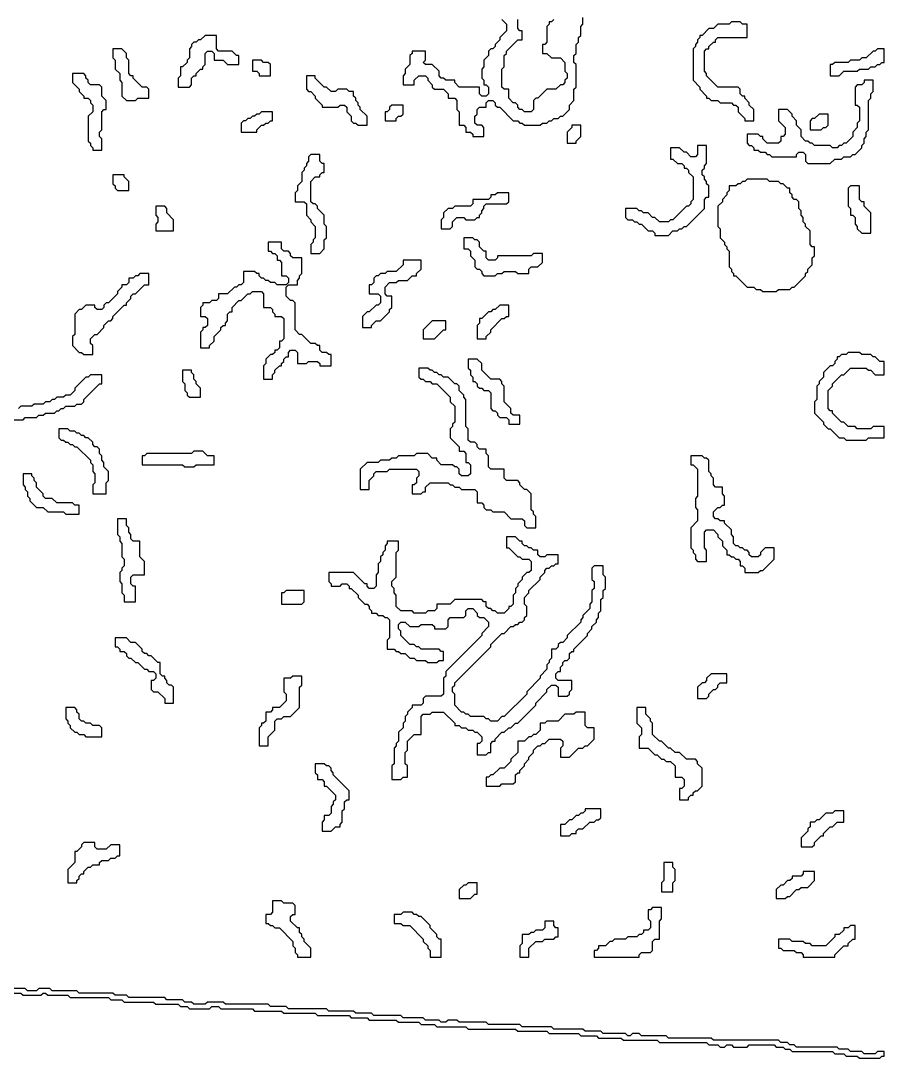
# Model space of a CAD drawing. Header units: metres. Extents: x 0 to 100, y 0 to 141.
# Drawn here: x 90.38 to 99.98, y 52.4 to 63.94 of the extents above; entities that cross this region are included whole.
import ezdxf

# ---------------------------------------------------------------- set-up
doc = ezdxf.new("R2010")
doc.units = ezdxf.units.M

msp = doc.modelspace()

# ---------------------------------------------------------------- linework, layer by layer
for points in [[(95.725, 63.95), (95.775, 63.9), (95.775, 63.825), (95.7, 63.75), (95.7, 63.725), (95.65, 63.675), (95.65, 63.65), (95.625, 63.625), (95.6, 63.625), (95.575, 63.6), (95.575, 63.55), (95.525, 63.5), (95.525, 63.425), (95.5, 63.4), (95.5, 63.3), (95.525, 63.275), (95.525, 63.225), (95.55, 63.225), (95.575, 63.2), (95.575, 63.125), (95.55, 63.1), (95.5, 63.1), (95.475, 63.125), (95.475, 63.2), (95.25, 63.2), (95.2, 63.25), (95.2, 63.275), (95.1, 63.275), (95.075, 63.3), (95.05, 63.3), (95.025, 63.325), (95.025, 63.375), (94.95, 63.45), (94.875, 63.45), (94.85, 63.475), (94.875, 63.5), (94.875, 63.6), (94.725, 63.6), (94.725, 63.575), (94.7, 63.55), (94.7, 63.45), (94.65, 63.4), (94.65, 63.35), (94.625, 63.325), (94.625, 63.225), (94.75, 63.225), (94.75, 63.275), (94.8, 63.325), (94.875, 63.325), (94.9, 63.3), (94.9, 63.275), (94.95, 63.225), (94.95, 63.2), (94.975, 63.175), (95.075, 63.175), (95.125, 63.125), (95.125, 63.075), (95.2, 63.075), (95.225, 63.05), (95.225, 62.95), (95.25, 62.925), (95.25, 62.775), (95.3, 62.775), (95.325, 62.75), (95.325, 62.7), (95.375, 62.7), (95.4, 62.675), (95.4, 62.65), (95.525, 62.65), (95.525, 62.75), (95.5, 62.775), (95.45, 62.775), (95.425, 62.8), (95.425, 62.875), (95.45, 62.9), (95.45, 62.95), (95.475, 62.975), (95.55, 62.975), (95.55, 63.025), (95.575, 63.05), (95.625, 63.05), (95.65, 63.025), (95.65, 63), (95.675, 62.975), (95.7, 62.975), (95.85, 62.825), (95.9, 62.825), (95.925, 62.8), (95.95, 62.8), (95.975, 62.775), (96.15, 62.775), (96.175, 62.8), (96.225, 62.8), (96.25, 62.825), (96.275, 62.825), (96.3, 62.85), (96.35, 62.85), (96.375, 62.875), (96.4, 62.875), (96.475, 62.95), (96.475, 63), (96.525, 63.05), (96.525, 63.175), (96.55, 63.2), (96.55, 63.45), (96.525, 63.475), (96.525, 63.55), (96.55, 63.575), (96.55, 63.675), (96.575, 63.7), (96.575, 63.75), (96.6, 63.775), (96.6, 63.875), (96.625, 63.9), (96.625, 63.975)], [(96.3, 63.95), (96.275, 63.925), (96.25, 63.925), (96.25, 63.9), (96.225, 63.875), (96.225, 63.7), (96.2, 63.675), (96.175, 63.675), (96.175, 63.575), (96.225, 63.575), (96.275, 63.525), (96.375, 63.525), (96.425, 63.475), (96.425, 63.375), (96.45, 63.35), (96.45, 63.3), (96.425, 63.275), (96.425, 63.25), (96.4, 63.225), (96.375, 63.225), (96.325, 63.175), (96.225, 63.175), (96.125, 63.075), (96.1, 63.075), (96.075, 63.05), (96.075, 62.95), (96.05, 62.925), (95.975, 62.925), (95.95, 62.95), (95.925, 62.95), (95.9, 62.975), (95.9, 63), (95.875, 63.025), (95.85, 63.025), (95.8, 63.075), (95.8, 63.175), (95.75, 63.175), (95.725, 63.2), (95.725, 63.4), (95.75, 63.425), (95.75, 63.55), (95.775, 63.575), (95.775, 63.6), (95.9, 63.725), (95.95, 63.725), (95.95, 63.825), (95.925, 63.825), (95.9, 63.85), (95.9, 63.95)], [(90.275, 59.5), (90.4, 59.5), (90.425, 59.525), (90.55, 59.525), (90.575, 59.55), (90.625, 59.55), (90.65, 59.575), (90.75, 59.575), (90.775, 59.6), (90.8, 59.6), (90.825, 59.625), (90.85, 59.625), (90.875, 59.65), (90.975, 59.65), (91, 59.675), (91.05, 59.675), (91.075, 59.7), (91.075, 59.725), (91.25, 59.9), (91.275, 59.9), (91.275, 60), (91.15, 60), (91.125, 59.975), (91.1, 59.975), (90.975, 59.85), (90.975, 59.825), (90.925, 59.775), (90.875, 59.775), (90.85, 59.75), (90.775, 59.75), (90.75, 59.725), (90.725, 59.725), (90.7, 59.7), (90.65, 59.7), (90.625, 59.675), (90.525, 59.675), (90.5, 59.65), (90.375, 59.65), (90.35, 59.625)], [(89.925, 53.125), (90.375, 53.125), (90.4, 53.1), (90.6, 53.1), (90.625, 53.125), (90.65, 53.125), (90.675, 53.1), (90.9, 53.1), (90.925, 53.075), (91.35, 53.075), (91.375, 53.05), (91.5, 53.05), (91.525, 53.025), (91.85, 53.025), (91.875, 53), (92.125, 53), (92.15, 52.975), (92.225, 52.975), (92.25, 52.95), (92.475, 52.95), (92.5, 52.975), (92.575, 52.975), (92.6, 52.95), (92.95, 52.95), (92.975, 52.925), (93.275, 52.925), (93.3, 52.9), (93.65, 52.9), (93.675, 52.875), (94.025, 52.875), (94.05, 52.85), (94.225, 52.85), (94.25, 52.825), (94.55, 52.825), (94.575, 52.8), (94.8, 52.8), (94.825, 52.775), (94.975, 52.775), (95, 52.75), (95.325, 52.75), (95.35, 52.725), (95.875, 52.725), (95.9, 52.7), (96.225, 52.7), (96.25, 52.675), (96.575, 52.675), (96.6, 52.65), (96.775, 52.65), (96.8, 52.625), (97.05, 52.625), (97.075, 52.6), (97.45, 52.6), (97.475, 52.575), (98, 52.575), (98.025, 52.55), (98.125, 52.55), (98.15, 52.525), (98.2, 52.525), (98.225, 52.55), (98.275, 52.55), (98.3, 52.525), (98.45, 52.525), (98.475, 52.55), (98.75, 52.55), (98.775, 52.525), (98.85, 52.525), (98.875, 52.5), (98.925, 52.5), (98.95, 52.475), (99.4, 52.475), (99.425, 52.45), (99.525, 52.45), (99.55, 52.425), (99.675, 52.425), (99.7, 52.4), (99.925, 52.4), (99.95, 52.425), (99.975, 52.425), (99.975, 52.475), (99.9, 52.475), (99.875, 52.45), (99.75, 52.45), (99.725, 52.475), (99.6, 52.475), (99.575, 52.5), (99.475, 52.5), (99.45, 52.525), (99, 52.525), (98.975, 52.55), (98.925, 52.55), (98.9, 52.575), (98.825, 52.575), (98.8, 52.6), (98.075, 52.6), (98.05, 52.625), (97.575, 52.625), (97.55, 52.65), (97.275, 52.65), (97.25, 52.675), (97.175, 52.675), (97.15, 52.65), (97.125, 52.65), (97.1, 52.675), (96.85, 52.675), (96.825, 52.7), (96.65, 52.7), (96.625, 52.725), (96.3, 52.725), (96.275, 52.75), (95.95, 52.75), (95.925, 52.775), (95.575, 52.775), (95.55, 52.8), (95.25, 52.8), (95.225, 52.825), (95.125, 52.825), (95.1, 52.8), (95.05, 52.8), (95.025, 52.825), (94.875, 52.825), (94.85, 52.85), (94.625, 52.85), (94.6, 52.875), (94.3, 52.875), (94.275, 52.9), (94.1, 52.9), (94.075, 52.925), (93.8, 52.925), (93.775, 52.95), (93.35, 52.95), (93.325, 52.975), (93.15, 52.975), (93.125, 53), (92.65, 53), (92.625, 53.025), (92.45, 53.025), (92.425, 53), (92.3, 53), (92.275, 53.025), (92.2, 53.025), (92.175, 53.05), (92, 53.05), (91.975, 53.075), (91.575, 53.075), (91.55, 53.1), (91.425, 53.1), (91.4, 53.125), (91.025, 53.125), (91, 53.15), (90.725, 53.15), (90.7, 53.175), (90.575, 53.175), (90.55, 53.15), (90.45, 53.15), (90.425, 53.175), (90.05, 53.175)]]:
    msp.add_lwpolyline(points)
for points in [[(98.275, 63.925), (98.25, 63.9), (98.125, 63.9), (98.075, 63.85), (98.025, 63.85), (97.95, 63.775), (97.925, 63.775), (97.925, 63.75), (97.9, 63.725), (97.9, 63.7), (97.875, 63.675), (97.875, 63.65), (97.85, 63.625), (97.85, 63.275), (97.925, 63.2), (97.925, 63.175), (98, 63.1), (98, 63.075), (98.025, 63.075), (98.05, 63.05), (98.125, 63.05), (98.15, 63.025), (98.275, 63.025), (98.3, 63), (98.325, 63), (98.35, 62.975), (98.35, 62.925), (98.425, 62.85), (98.425, 62.825), (98.525, 62.825), (98.525, 62.95), (98.475, 63), (98.475, 63.025), (98.425, 63.075), (98.425, 63.1), (98.4, 63.1), (98.375, 63.125), (98.375, 63.175), (98.35, 63.2), (98.125, 63.2), (98, 63.325), (98, 63.35), (97.975, 63.375), (97.975, 63.6), (98, 63.625), (98.025, 63.625), (98.025, 63.65), (98.075, 63.7), (98.1, 63.7), (98.1, 63.725), (98.125, 63.75), (98.45, 63.75), (98.45, 63.9), (98.4, 63.9), (98.375, 63.925)], [(92.425, 63.775), (92.375, 63.725), (92.35, 63.725), (92.325, 63.7), (92.3, 63.7), (92.275, 63.675), (92.275, 63.65), (92.25, 63.625), (92.25, 63.525), (92.225, 63.5), (92.225, 63.475), (92.175, 63.425), (92.15, 63.425), (92.15, 63.325), (92.125, 63.3), (92.125, 63.2), (92.25, 63.2), (92.275, 63.225), (92.275, 63.3), (92.3, 63.325), (92.325, 63.325), (92.325, 63.35), (92.375, 63.4), (92.4, 63.4), (92.4, 63.425), (92.425, 63.45), (92.425, 63.575), (92.45, 63.6), (92.5, 63.6), (92.525, 63.575), (92.525, 63.5), (92.625, 63.5), (92.675, 63.45), (92.8, 63.45), (92.8, 63.55), (92.775, 63.55), (92.725, 63.6), (92.575, 63.6), (92.55, 63.625), (92.55, 63.775)], [(91.4, 63.625), (91.4, 63.525), (91.425, 63.5), (91.425, 63.4), (91.475, 63.35), (91.475, 63.275), (91.5, 63.25), (91.5, 63.1), (91.55, 63.05), (91.65, 63.05), (91.675, 63.075), (91.8, 63.075), (91.8, 63.175), (91.775, 63.2), (91.725, 63.2), (91.625, 63.3), (91.625, 63.325), (91.6, 63.325), (91.575, 63.35), (91.575, 63.5), (91.55, 63.525), (91.55, 63.575), (91.5, 63.625)], [(99.9, 63.625), (99.875, 63.6), (99.85, 63.6), (99.775, 63.525), (99.725, 63.525), (99.7, 63.5), (99.6, 63.5), (99.575, 63.475), (99.425, 63.475), (99.4, 63.45), (99.375, 63.45), (99.375, 63.325), (99.475, 63.325), (99.525, 63.375), (99.675, 63.375), (99.7, 63.4), (99.8, 63.4), (99.825, 63.425), (99.875, 63.425), (99.9, 63.45), (99.925, 63.45), (99.95, 63.475), (99.975, 63.475), (99.975, 63.625)], [(92.95, 63.5), (92.95, 63.375), (93, 63.375), (93.025, 63.35), (93.025, 63.325), (93.15, 63.325), (93.15, 63.45), (93.125, 63.475), (93.075, 63.475), (93.05, 63.5)], [(90.95, 63.35), (90.95, 63.25), (91.025, 63.175), (91.025, 63.15), (91.075, 63.1), (91.075, 63.075), (91.125, 63.075), (91.15, 63.05), (91.15, 63.025), (91.175, 63), (91.175, 62.925), (91.125, 62.875), (91.125, 62.6), (91.15, 62.575), (91.15, 62.55), (91.175, 62.525), (91.175, 62.5), (91.275, 62.5), (91.275, 62.625), (91.25, 62.65), (91.25, 62.7), (91.275, 62.725), (91.275, 62.925), (91.3, 62.95), (91.325, 62.95), (91.325, 63.05), (91.275, 63.1), (91.275, 63.2), (91.25, 63.225), (91.15, 63.225), (91.125, 63.25), (91.125, 63.275), (91.1, 63.3), (91.1, 63.325), (91.075, 63.35)], [(93.55, 63.325), (93.55, 63.175), (93.575, 63.15), (93.6, 63.15), (93.65, 63.1), (93.65, 63.075), (93.725, 63), (93.725, 62.975), (93.9, 62.975), (93.925, 63), (93.975, 63), (94, 62.975), (94, 62.925), (94.05, 62.875), (94.05, 62.825), (94.075, 62.8), (94.1, 62.8), (94.125, 62.775), (94.225, 62.775), (94.225, 62.875), (94.15, 62.95), (94.15, 62.975), (94.125, 63), (94.125, 63.025), (94.1, 63.05), (94.1, 63.075), (94.075, 63.1), (94.075, 63.15), (94.025, 63.15), (94, 63.175), (93.9, 63.175), (93.875, 63.15), (93.825, 63.15), (93.775, 63.2), (93.75, 63.2), (93.65, 63.3), (93.65, 63.325)], [(99.75, 63.275), (99.75, 63.25), (99.725, 63.225), (99.675, 63.225), (99.65, 63.2), (99.65, 63), (99.675, 63), (99.7, 62.975), (99.7, 62.825), (99.675, 62.8), (99.675, 62.75), (99.625, 62.7), (99.625, 62.65), (99.55, 62.575), (99.525, 62.575), (99.5, 62.55), (99.475, 62.55), (99.45, 62.525), (99.4, 62.525), (99.375, 62.55), (99.2, 62.55), (99.175, 62.575), (99.15, 62.575), (99.125, 62.6), (99.1, 62.6), (99.05, 62.65), (99.05, 62.725), (99, 62.775), (99, 62.825), (98.95, 62.875), (98.95, 62.9), (98.9, 62.95), (98.8, 62.95), (98.8, 62.825), (98.875, 62.75), (98.875, 62.675), (98.85, 62.65), (98.825, 62.65), (98.825, 62.6), (98.8, 62.575), (98.675, 62.575), (98.625, 62.625), (98.625, 62.65), (98.6, 62.65), (98.575, 62.675), (98.45, 62.675), (98.45, 62.575), (98.475, 62.55), (98.5, 62.55), (98.525, 62.525), (98.525, 62.5), (98.575, 62.5), (98.6, 62.475), (98.65, 62.475), (98.675, 62.45), (98.7, 62.45), (98.725, 62.425), (99, 62.425), (99, 62.45), (99.025, 62.475), (99.075, 62.475), (99.1, 62.45), (99.1, 62.375), (99.125, 62.35), (99.375, 62.35), (99.425, 62.4), (99.5, 62.4), (99.525, 62.425), (99.6, 62.425), (99.625, 62.45), (99.65, 62.45), (99.725, 62.525), (99.725, 62.55), (99.75, 62.575), (99.75, 62.625), (99.775, 62.65), (99.775, 62.7), (99.8, 62.725), (99.8, 63.05), (99.825, 63.075), (99.825, 63.125), (99.85, 63.15), (99.85, 63.275)], [(94.5, 63), (94.475, 62.975), (94.475, 62.95), (94.45, 62.925), (94.425, 62.925), (94.425, 62.825), (94.55, 62.825), (94.55, 62.85), (94.575, 62.875), (94.6, 62.875), (94.625, 62.9), (94.625, 63)], [(93.05, 62.925), (93.025, 62.9), (93, 62.9), (92.975, 62.875), (92.95, 62.875), (92.925, 62.85), (92.9, 62.85), (92.875, 62.825), (92.85, 62.825), (92.825, 62.8), (92.825, 62.7), (93, 62.7), (93, 62.725), (93.05, 62.775), (93.075, 62.775), (93.1, 62.8), (93.125, 62.8), (93.15, 62.825), (93.175, 62.825), (93.175, 62.925)], [(99.25, 62.9), (99.2, 62.85), (99.175, 62.85), (99.15, 62.825), (99.15, 62.725), (99.275, 62.725), (99.3, 62.75), (99.325, 62.75), (99.35, 62.775), (99.35, 62.9)], [(96.5, 62.775), (96.5, 62.75), (96.45, 62.7), (96.45, 62.575), (96.55, 62.575), (96.55, 62.6), (96.6, 62.65), (96.6, 62.775)], [(97.9, 62.55), (97.9, 62.45), (97.875, 62.425), (97.825, 62.425), (97.775, 62.475), (97.75, 62.475), (97.7, 62.525), (97.6, 62.525), (97.6, 62.4), (97.625, 62.4), (97.675, 62.35), (97.725, 62.35), (97.75, 62.325), (97.75, 62.3), (97.775, 62.3), (97.8, 62.275), (97.8, 62.25), (97.85, 62.2), (97.85, 61.95), (97.825, 61.925), (97.825, 61.9), (97.8, 61.875), (97.775, 61.875), (97.625, 61.725), (97.6, 61.725), (97.575, 61.7), (97.475, 61.7), (97.425, 61.75), (97.4, 61.75), (97.35, 61.8), (97.3, 61.8), (97.275, 61.825), (97.25, 61.825), (97.225, 61.85), (97.1, 61.85), (97.1, 61.75), (97.125, 61.725), (97.175, 61.725), (97.2, 61.7), (97.225, 61.7), (97.25, 61.675), (97.275, 61.675), (97.35, 61.6), (97.4, 61.6), (97.425, 61.575), (97.425, 61.55), (97.575, 61.55), (97.625, 61.6), (97.675, 61.6), (97.7, 61.625), (97.725, 61.625), (97.75, 61.65), (97.775, 61.65), (97.975, 61.85), (97.975, 61.95), (98, 61.975), (98.025, 61.975), (98.025, 62.1), (98, 62.125), (98, 62.15), (97.975, 62.175), (97.975, 62.2), (97.95, 62.225), (97.95, 62.275), (97.975, 62.3), (97.975, 62.325), (98, 62.35), (98, 62.55)], [(93.6, 62.45), (93.575, 62.425), (93.575, 62.375), (93.55, 62.35), (93.55, 62.325), (93.525, 62.3), (93.525, 62.275), (93.5, 62.25), (93.5, 62.15), (93.45, 62.1), (93.45, 62.05), (93.425, 62.025), (93.425, 61.925), (93.525, 61.925), (93.55, 61.9), (93.55, 61.775), (93.6, 61.725), (93.6, 61.7), (93.65, 61.65), (93.65, 61.525), (93.625, 61.5), (93.625, 61.475), (93.6, 61.45), (93.6, 61.35), (93.7, 61.35), (93.75, 61.4), (93.75, 61.5), (93.775, 61.525), (93.775, 61.65), (93.75, 61.675), (93.75, 61.775), (93.675, 61.85), (93.675, 61.875), (93.65, 61.9), (93.625, 61.9), (93.6, 61.925), (93.6, 62.15), (93.65, 62.2), (93.7, 62.2), (93.7, 62.225), (93.725, 62.25), (93.75, 62.25), (93.75, 62.35), (93.725, 62.35), (93.7, 62.375), (93.7, 62.45)], [(91.4, 62.225), (91.4, 62.125), (91.425, 62.1), (91.425, 62.075), (91.45, 62.05), (91.575, 62.05), (91.575, 62.15), (91.525, 62.2), (91.525, 62.225)], [(98.45, 62.175), (98.425, 62.15), (98.4, 62.15), (98.375, 62.125), (98.35, 62.125), (98.325, 62.1), (98.25, 62.1), (98.25, 62.05), (98.225, 62.025), (98.225, 62), (98.175, 61.95), (98.175, 61.925), (98.125, 61.875), (98.125, 61.65), (98.15, 61.625), (98.15, 61.525), (98.2, 61.475), (98.2, 61.45), (98.225, 61.425), (98.225, 61.4), (98.25, 61.375), (98.25, 61.2), (98.275, 61.175), (98.275, 61.15), (98.3, 61.125), (98.3, 61.1), (98.325, 61.1), (98.45, 60.975), (98.525, 60.975), (98.55, 60.95), (98.6, 60.95), (98.625, 60.925), (98.775, 60.925), (98.8, 60.95), (98.925, 60.95), (98.95, 60.975), (98.975, 60.975), (99.1, 61.1), (99.1, 61.125), (99.125, 61.15), (99.125, 61.175), (99.175, 61.225), (99.175, 61.3), (99.2, 61.325), (99.2, 61.425), (99.175, 61.425), (99.15, 61.45), (99.15, 61.6), (99.1, 61.65), (99.1, 61.675), (99.075, 61.7), (99.075, 61.75), (99.05, 61.775), (99.05, 61.825), (99.025, 61.85), (99.025, 61.925), (99, 61.95), (98.975, 61.95), (98.95, 61.975), (98.95, 62), (98.925, 62.025), (98.925, 62.075), (98.9, 62.075), (98.85, 62.125), (98.825, 62.125), (98.8, 62.15), (98.7, 62.15), (98.675, 62.175)], [(99.6, 62.1), (99.575, 62.075), (99.575, 61.875), (99.6, 61.85), (99.6, 61.775), (99.625, 61.775), (99.65, 61.75), (99.65, 61.675), (99.675, 61.65), (99.675, 61.625), (99.725, 61.575), (99.825, 61.575), (99.825, 61.8), (99.75, 61.875), (99.75, 61.925), (99.725, 61.925), (99.7, 61.95), (99.7, 62.1)], [(95.675, 62.025), (95.65, 62), (95.6, 62), (95.6, 61.975), (95.575, 61.95), (95.4, 61.95), (95.4, 61.9), (95.375, 61.875), (95.2, 61.875), (95.175, 61.85), (95.125, 61.85), (95.075, 61.8), (95.075, 61.75), (95.05, 61.725), (95.05, 61.625), (95.15, 61.625), (95.175, 61.65), (95.175, 61.7), (95.225, 61.75), (95.3, 61.75), (95.325, 61.725), (95.425, 61.725), (95.45, 61.75), (95.475, 61.75), (95.475, 61.775), (95.5, 61.8), (95.5, 61.825), (95.525, 61.85), (95.525, 61.875), (95.55, 61.9), (95.775, 61.9), (95.8, 61.925), (95.8, 62.025)], [(91.875, 61.875), (91.875, 61.775), (91.9, 61.75), (91.9, 61.7), (91.875, 61.675), (91.875, 61.6), (92.075, 61.6), (92.075, 61.725), (92, 61.8), (92, 61.85), (91.975, 61.875)], [(95.3, 61.525), (95.3, 61.4), (95.35, 61.4), (95.375, 61.375), (95.375, 61.325), (95.425, 61.275), (95.425, 61.2), (95.45, 61.175), (95.475, 61.175), (95.5, 61.15), (95.5, 61.125), (95.525, 61.1), (95.65, 61.1), (95.675, 61.125), (95.725, 61.125), (95.75, 61.15), (95.875, 61.15), (95.9, 61.125), (96.025, 61.125), (96.025, 61.175), (96.05, 61.2), (96.125, 61.2), (96.175, 61.25), (96.175, 61.35), (96.075, 61.35), (96.05, 61.325), (95.675, 61.325), (95.675, 61.3), (95.65, 61.275), (95.575, 61.275), (95.55, 61.3), (95.55, 61.375), (95.525, 61.375), (95.475, 61.425), (95.475, 61.475), (95.45, 61.5), (95.425, 61.5), (95.4, 61.525)], [(93.125, 61.475), (93.125, 61.375), (93.15, 61.375), (93.175, 61.35), (93.2, 61.35), (93.225, 61.325), (93.225, 61.275), (93.25, 61.275), (93.275, 61.25), (93.275, 61.1), (93.325, 61.1), (93.35, 61.075), (93.35, 61.025), (93.325, 61), (93.225, 61), (93.2, 61.025), (93.15, 61.025), (93.125, 61.05), (93.1, 61.05), (93.075, 61.075), (93.05, 61.075), (93.025, 61.1), (93.025, 61.125), (93, 61.125), (92.975, 61.15), (92.85, 61.15), (92.85, 61.025), (92.825, 61), (92.8, 61), (92.775, 60.975), (92.75, 60.975), (92.675, 60.9), (92.575, 60.9), (92.575, 60.85), (92.55, 60.825), (92.5, 60.825), (92.475, 60.8), (92.4, 60.8), (92.4, 60.775), (92.375, 60.75), (92.375, 60.65), (92.425, 60.65), (92.45, 60.625), (92.45, 60.55), (92.425, 60.525), (92.4, 60.525), (92.4, 60.5), (92.375, 60.475), (92.375, 60.3), (92.475, 60.3), (92.475, 60.325), (92.525, 60.375), (92.525, 60.425), (92.6, 60.5), (92.6, 60.525), (92.625, 60.55), (92.65, 60.55), (92.65, 60.575), (92.675, 60.6), (92.675, 60.675), (92.7, 60.7), (92.725, 60.7), (92.725, 60.75), (92.8, 60.825), (92.825, 60.825), (92.9, 60.9), (92.925, 60.9), (92.95, 60.925), (93.05, 60.925), (93.075, 60.9), (93.075, 60.75), (93.15, 60.75), (93.175, 60.725), (93.175, 60.7), (93.2, 60.675), (93.2, 60.65), (93.275, 60.65), (93.3, 60.625), (93.3, 60.4), (93.275, 60.375), (93.25, 60.375), (93.25, 60.3), (93.225, 60.275), (93.2, 60.275), (93.2, 60.25), (93.175, 60.225), (93.15, 60.225), (93.1, 60.175), (93.1, 60.125), (93.075, 60.1), (93.075, 59.95), (93.175, 59.95), (93.175, 60), (93.2, 60.025), (93.2, 60.05), (93.25, 60.1), (93.275, 60.1), (93.275, 60.125), (93.3, 60.15), (93.3, 60.175), (93.325, 60.2), (93.35, 60.2), (93.35, 60.25), (93.375, 60.275), (93.425, 60.275), (93.45, 60.25), (93.45, 60.125), (93.55, 60.125), (93.575, 60.15), (93.675, 60.15), (93.7, 60.125), (93.7, 60.1), (93.825, 60.1), (93.825, 60.225), (93.8, 60.225), (93.775, 60.25), (93.725, 60.25), (93.7, 60.275), (93.7, 60.325), (93.675, 60.325), (93.65, 60.35), (93.6, 60.35), (93.5, 60.45), (93.475, 60.45), (93.425, 60.5), (93.425, 60.8), (93.4, 60.825), (93.375, 60.825), (93.325, 60.875), (93.325, 60.975), (93.35, 61), (93.45, 61), (93.45, 61.05), (93.475, 61.075), (93.475, 61.1), (93.5, 61.125), (93.5, 61.3), (93.4, 61.3), (93.375, 61.325), (93.375, 61.35), (93.35, 61.375), (93.3, 61.375), (93.275, 61.4), (93.275, 61.475)], [(94.625, 61.275), (94.625, 61.225), (94.55, 61.15), (94.45, 61.15), (94.425, 61.125), (94.375, 61.125), (94.35, 61.1), (94.325, 61.1), (94.3, 61.075), (94.3, 61.025), (94.275, 61), (94.25, 61), (94.25, 60.9), (94.35, 60.9), (94.375, 60.875), (94.375, 60.8), (94.35, 60.775), (94.325, 60.775), (94.25, 60.7), (94.225, 60.7), (94.175, 60.65), (94.175, 60.525), (94.275, 60.525), (94.275, 60.55), (94.325, 60.6), (94.375, 60.6), (94.475, 60.7), (94.475, 60.725), (94.5, 60.75), (94.5, 60.875), (94.45, 60.875), (94.425, 60.9), (94.425, 60.975), (94.475, 61.025), (94.55, 61.025), (94.575, 61.05), (94.675, 61.05), (94.725, 61.1), (94.775, 61.1), (94.775, 61.125), (94.825, 61.175), (94.825, 61.275)], [(91.7, 61.125), (91.675, 61.1), (91.65, 61.1), (91.625, 61.075), (91.575, 61.075), (91.575, 61.025), (91.55, 61), (91.5, 61), (91.5, 60.975), (91.45, 60.925), (91.45, 60.9), (91.35, 60.8), (91.325, 60.8), (91.3, 60.775), (91.3, 60.75), (91.275, 60.725), (91.225, 60.725), (91.2, 60.75), (91.2, 60.775), (91.1, 60.775), (91.05, 60.725), (91.025, 60.725), (90.975, 60.675), (90.975, 60.45), (90.95, 60.425), (90.95, 60.325), (91.025, 60.25), (91.05, 60.25), (91.075, 60.225), (91.175, 60.225), (91.175, 60.325), (91.15, 60.35), (91.15, 60.4), (91.2, 60.45), (91.225, 60.45), (91.3, 60.525), (91.3, 60.55), (91.35, 60.6), (91.375, 60.6), (91.4, 60.625), (91.4, 60.65), (91.525, 60.775), (91.55, 60.775), (91.55, 60.8), (91.6, 60.85), (91.6, 60.875), (91.625, 60.9), (91.65, 60.9), (91.75, 61), (91.8, 61), (91.8, 61.125)], [(95.7, 60.775), (95.65, 60.725), (95.625, 60.725), (95.6, 60.7), (95.575, 60.7), (95.5, 60.625), (95.475, 60.625), (95.475, 60.575), (95.45, 60.55), (95.45, 60.4), (95.55, 60.4), (95.55, 60.425), (95.6, 60.475), (95.6, 60.5), (95.725, 60.625), (95.75, 60.625), (95.775, 60.65), (95.8, 60.65), (95.8, 60.775)], [(94.95, 60.6), (94.85, 60.5), (94.85, 60.4), (94.975, 60.4), (95.075, 60.5), (95.1, 60.5), (95.1, 60.6)], [(99.575, 60.25), (99.55, 60.225), (99.5, 60.225), (99.475, 60.2), (99.45, 60.2), (99.45, 60.175), (99.425, 60.15), (99.425, 60.125), (99.4, 60.1), (99.375, 60.1), (99.3, 60.025), (99.3, 59.975), (99.25, 59.925), (99.25, 59.9), (99.225, 59.875), (99.225, 59.725), (99.2, 59.7), (99.2, 59.575), (99.3, 59.475), (99.3, 59.45), (99.35, 59.4), (99.375, 59.4), (99.475, 59.3), (99.525, 59.3), (99.55, 59.275), (99.775, 59.275), (99.8, 59.3), (99.975, 59.3), (99.975, 59.425), (99.85, 59.425), (99.825, 59.4), (99.675, 59.4), (99.65, 59.425), (99.575, 59.425), (99.525, 59.475), (99.5, 59.475), (99.4, 59.575), (99.4, 59.6), (99.375, 59.6), (99.35, 59.625), (99.35, 59.825), (99.4, 59.875), (99.4, 59.9), (99.5, 60), (99.525, 60), (99.6, 60.075), (99.775, 60.075), (99.8, 60.05), (99.825, 60.05), (99.875, 60), (99.975, 60), (99.975, 60.15), (99.925, 60.15), (99.875, 60.2), (99.85, 60.2), (99.825, 60.225), (99.725, 60.225), (99.7, 60.25)], [(95.35, 60.175), (95.35, 60.075), (95.375, 60.05), (95.375, 60), (95.4, 59.975), (95.4, 59.925), (95.425, 59.925), (95.45, 59.9), (95.45, 59.875), (95.475, 59.85), (95.5, 59.85), (95.525, 59.825), (95.575, 59.825), (95.6, 59.8), (95.6, 59.625), (95.625, 59.6), (95.65, 59.6), (95.675, 59.575), (95.675, 59.55), (95.7, 59.525), (95.775, 59.525), (95.8, 59.5), (95.8, 59.45), (95.925, 59.45), (95.925, 59.55), (95.85, 59.55), (95.825, 59.575), (95.825, 59.625), (95.75, 59.7), (95.75, 59.875), (95.725, 59.9), (95.725, 59.925), (95.7, 59.95), (95.6, 59.95), (95.5, 60.05), (95.5, 60.125), (95.45, 60.175)], [(92.175, 60.05), (92.175, 59.925), (92.2, 59.9), (92.2, 59.825), (92.225, 59.8), (92.225, 59.775), (92.25, 59.75), (92.375, 59.75), (92.375, 59.85), (92.325, 59.9), (92.325, 59.925), (92.3, 59.95), (92.3, 60), (92.275, 60.025), (92.275, 60.05)], [(94.8, 60.075), (94.8, 59.975), (94.825, 59.95), (94.85, 59.95), (94.875, 59.925), (94.925, 59.925), (94.95, 59.9), (95, 59.9), (95.15, 59.75), (95.15, 59.7), (95.2, 59.65), (95.2, 59.475), (95.175, 59.45), (95.175, 59.425), (95.15, 59.4), (95.15, 59.3), (95.25, 59.2), (95.25, 59.15), (95.3, 59.15), (95.325, 59.125), (95.325, 59.025), (95.35, 59.025), (95.375, 59), (95.375, 58.9), (95.35, 58.875), (95.275, 58.875), (95.25, 58.9), (95.25, 58.95), (95.225, 58.975), (95.2, 58.975), (95.175, 59), (95.05, 59), (95, 59.05), (95, 59.075), (94.95, 59.075), (94.9, 59.125), (94.775, 59.125), (94.75, 59.1), (94.575, 59.1), (94.55, 59.075), (94.5, 59.075), (94.475, 59.05), (94.375, 59.05), (94.35, 59.025), (94.225, 59.025), (94.15, 58.95), (94.15, 58.725), (94.25, 58.725), (94.25, 58.825), (94.3, 58.875), (94.3, 58.9), (94.325, 58.925), (94.45, 58.925), (94.475, 58.95), (94.775, 58.95), (94.8, 58.925), (94.8, 58.875), (94.775, 58.85), (94.775, 58.8), (94.75, 58.775), (94.725, 58.775), (94.725, 58.675), (94.825, 58.675), (94.85, 58.7), (94.875, 58.7), (94.875, 58.75), (94.925, 58.8), (95.125, 58.8), (95.15, 58.775), (95.175, 58.775), (95.2, 58.75), (95.25, 58.75), (95.275, 58.725), (95.425, 58.725), (95.45, 58.7), (95.45, 58.575), (95.5, 58.575), (95.525, 58.55), (95.525, 58.525), (95.55, 58.5), (95.6, 58.5), (95.625, 58.475), (95.75, 58.475), (95.825, 58.4), (95.95, 58.4), (95.975, 58.375), (95.975, 58.325), (96, 58.3), (96.1, 58.3), (96.1, 58.425), (96.075, 58.45), (96.075, 58.475), (96.05, 58.5), (96.05, 58.675), (96, 58.725), (95.975, 58.725), (95.925, 58.775), (95.925, 58.8), (95.9, 58.825), (95.775, 58.825), (95.75, 58.85), (95.75, 58.95), (95.6, 58.95), (95.575, 58.975), (95.575, 59.1), (95.55, 59.125), (95.55, 59.175), (95.475, 59.175), (95.45, 59.2), (95.45, 59.225), (95.425, 59.25), (95.375, 59.25), (95.35, 59.275), (95.35, 59.4), (95.325, 59.425), (95.325, 59.725), (95.3, 59.75), (95.3, 59.775), (95.25, 59.825), (95.25, 59.875), (95.225, 59.9), (95.2, 59.9), (95.125, 59.975), (95.075, 59.975), (95.05, 60), (95.025, 60), (95, 60.025), (94.975, 60.025), (94.95, 60.05), (94.925, 60.05), (94.9, 60.075)], [(90.8, 59.4), (90.8, 59.3), (90.825, 59.275), (90.85, 59.275), (90.875, 59.25), (90.9, 59.25), (90.925, 59.225), (90.95, 59.225), (90.975, 59.2), (91, 59.2), (91.15, 59.05), (91.15, 59.025), (91.175, 59), (91.175, 58.925), (91.2, 58.9), (91.2, 58.8), (91.175, 58.775), (91.175, 58.675), (91.325, 58.675), (91.325, 58.8), (91.35, 58.825), (91.35, 58.925), (91.3, 58.975), (91.3, 59.025), (91.275, 59.05), (91.275, 59.1), (91.25, 59.125), (91.25, 59.175), (91.225, 59.2), (91.2, 59.2), (91.175, 59.225), (91.175, 59.25), (91.125, 59.3), (91.1, 59.3), (91.075, 59.325), (91.05, 59.325), (91.025, 59.35), (91, 59.35), (90.975, 59.375), (90.925, 59.375), (90.9, 59.4)], [(92.3, 59.15), (92.275, 59.125), (91.775, 59.125), (91.75, 59.1), (91.725, 59.1), (91.725, 59), (92.175, 59), (92.2, 58.975), (92.3, 58.975), (92.325, 59), (92.525, 59), (92.525, 59.1), (92.45, 59.1), (92.4, 59.15)], [(97.825, 59.1), (97.825, 59), (97.85, 59), (97.9, 58.95), (97.9, 58.65), (97.875, 58.625), (97.875, 58.525), (97.9, 58.5), (97.9, 58.375), (97.825, 58.3), (97.825, 58.075), (97.85, 58.05), (97.85, 58.025), (97.875, 58), (97.875, 57.95), (97.9, 57.925), (98, 57.925), (98, 58.05), (97.975, 58.075), (97.975, 58.25), (98, 58.275), (98.075, 58.275), (98.125, 58.225), (98.125, 58.2), (98.175, 58.15), (98.175, 58.1), (98.225, 58.05), (98.225, 58), (98.25, 58), (98.275, 57.975), (98.3, 57.975), (98.325, 57.95), (98.35, 57.95), (98.375, 57.925), (98.375, 57.875), (98.4, 57.875), (98.425, 57.85), (98.425, 57.8), (98.575, 57.8), (98.6, 57.825), (98.625, 57.825), (98.75, 57.95), (98.75, 58.075), (98.65, 58.075), (98.6, 58.025), (98.6, 58), (98.575, 57.975), (98.5, 57.975), (98.475, 58), (98.475, 58.025), (98.45, 58.05), (98.425, 58.05), (98.4, 58.075), (98.375, 58.075), (98.35, 58.1), (98.325, 58.1), (98.3, 58.125), (98.3, 58.2), (98.275, 58.225), (98.275, 58.275), (98.2, 58.35), (98.2, 58.375), (98.15, 58.375), (98.125, 58.4), (98.1, 58.4), (98.075, 58.425), (98.075, 58.475), (98.125, 58.525), (98.15, 58.525), (98.175, 58.55), (98.2, 58.55), (98.2, 58.65), (98.175, 58.675), (98.175, 58.75), (98.1, 58.75), (98.075, 58.775), (98.075, 58.85), (98.05, 58.875), (98.05, 58.9), (98.025, 58.925), (98.025, 59.05), (98, 59.075), (97.975, 59.075), (97.95, 59.1)], [(90.4, 58.9), (90.4, 58.775), (90.425, 58.75), (90.425, 58.725), (90.45, 58.7), (90.45, 58.65), (90.475, 58.625), (90.475, 58.6), (90.55, 58.525), (90.625, 58.525), (90.675, 58.475), (90.85, 58.475), (90.875, 58.45), (91.025, 58.45), (91.025, 58.55), (90.975, 58.55), (90.95, 58.575), (90.775, 58.575), (90.725, 58.625), (90.65, 58.625), (90.625, 58.65), (90.625, 58.675), (90.55, 58.75), (90.55, 58.8), (90.525, 58.825), (90.525, 58.85), (90.5, 58.875), (90.5, 58.9)], [(91.45, 58.4), (91.45, 58.225), (91.475, 58.2), (91.475, 58.15), (91.5, 58.125), (91.5, 57.975), (91.525, 57.95), (91.525, 57.875), (91.5, 57.85), (91.5, 57.825), (91.475, 57.8), (91.475, 57.7), (91.5, 57.675), (91.5, 57.575), (91.525, 57.55), (91.525, 57.475), (91.65, 57.475), (91.65, 57.65), (91.625, 57.65), (91.6, 57.675), (91.6, 57.75), (91.625, 57.775), (91.75, 57.775), (91.75, 57.925), (91.7, 57.975), (91.7, 58.15), (91.625, 58.15), (91.6, 58.175), (91.6, 58.225), (91.575, 58.25), (91.575, 58.3), (91.55, 58.325), (91.55, 58.4)], [(95.775, 58.2), (95.775, 58.075), (95.8, 58.075), (95.9, 57.975), (95.925, 57.975), (95.95, 57.95), (96.025, 57.95), (96.05, 57.925), (96.05, 57.825), (96.025, 57.8), (96, 57.8), (95.95, 57.75), (95.95, 57.725), (95.9, 57.675), (95.9, 57.65), (95.875, 57.625), (95.875, 57.575), (95.85, 57.55), (95.85, 57.45), (95.825, 57.425), (95.8, 57.425), (95.8, 57.4), (95.75, 57.35), (95.675, 57.35), (95.65, 57.375), (95.625, 57.375), (95.6, 57.4), (95.575, 57.4), (95.55, 57.425), (95.55, 57.475), (95.525, 57.475), (95.5, 57.5), (95.2, 57.5), (95.15, 57.45), (95, 57.45), (95, 57.4), (94.975, 57.375), (94.9, 57.375), (94.875, 57.35), (94.75, 57.35), (94.725, 57.375), (94.6, 57.375), (94.55, 57.425), (94.55, 57.55), (94.525, 57.575), (94.525, 57.625), (94.5, 57.65), (94.5, 57.7), (94.55, 57.75), (94.55, 58.025), (94.575, 58.05), (94.575, 58.15), (94.45, 58.15), (94.45, 58.125), (94.425, 58.1), (94.425, 58.05), (94.4, 58.025), (94.4, 58), (94.375, 57.975), (94.375, 57.925), (94.35, 57.9), (94.35, 57.8), (94.325, 57.775), (94.325, 57.65), (94.3, 57.625), (94.25, 57.625), (94.225, 57.65), (94.225, 57.675), (94.2, 57.675), (94.075, 57.8), (93.8, 57.8), (93.8, 57.7), (93.825, 57.675), (93.825, 57.65), (93.925, 57.65), (93.95, 57.675), (94, 57.675), (94.025, 57.65), (94.025, 57.625), (94.05, 57.625), (94.125, 57.55), (94.125, 57.525), (94.2, 57.45), (94.225, 57.45), (94.25, 57.425), (94.25, 57.4), (94.275, 57.375), (94.275, 57.35), (94.325, 57.35), (94.35, 57.325), (94.4, 57.325), (94.425, 57.3), (94.45, 57.3), (94.475, 57.275), (94.475, 57.075), (94.45, 57.05), (94.45, 56.95), (94.525, 56.95), (94.55, 56.925), (94.575, 56.925), (94.6, 56.9), (94.65, 56.9), (94.7, 56.85), (94.75, 56.85), (94.775, 56.825), (94.875, 56.825), (94.9, 56.8), (95, 56.8), (95.025, 56.825), (95.075, 56.825), (95.075, 56.925), (95.05, 56.925), (95.025, 56.95), (94.825, 56.95), (94.8, 56.975), (94.775, 56.975), (94.75, 57), (94.7, 57), (94.6, 57.1), (94.6, 57.15), (94.575, 57.175), (94.575, 57.225), (94.6, 57.25), (94.65, 57.25), (94.7, 57.2), (94.8, 57.2), (94.825, 57.225), (94.95, 57.225), (94.975, 57.2), (94.975, 57.175), (95.1, 57.175), (95.125, 57.2), (95.125, 57.275), (95.15, 57.3), (95.3, 57.3), (95.325, 57.325), (95.325, 57.375), (95.35, 57.4), (95.4, 57.4), (95.45, 57.35), (95.45, 57.325), (95.475, 57.3), (95.525, 57.3), (95.575, 57.25), (95.575, 57.2), (95.5, 57.125), (95.5, 57.1), (95.1, 56.7), (95.1, 56.65), (95.075, 56.625), (95.075, 56.45), (95.05, 56.425), (94.875, 56.425), (94.85, 56.4), (94.85, 56.35), (94.825, 56.325), (94.725, 56.325), (94.725, 56.3), (94.675, 56.25), (94.675, 56.225), (94.65, 56.2), (94.65, 56.15), (94.625, 56.125), (94.625, 56.075), (94.575, 56.025), (94.575, 55.925), (94.55, 55.9), (94.55, 55.875), (94.525, 55.85), (94.525, 55.675), (94.5, 55.65), (94.5, 55.5), (94.6, 55.5), (94.625, 55.525), (94.675, 55.525), (94.675, 55.65), (94.65, 55.675), (94.65, 55.8), (94.675, 55.825), (94.675, 55.925), (94.75, 56), (94.825, 56), (94.825, 56.2), (94.85, 56.225), (94.925, 56.225), (94.95, 56.25), (95.075, 56.25), (95.2, 56.125), (95.2, 56.1), (95.25, 56.1), (95.275, 56.075), (95.325, 56.075), (95.35, 56.05), (95.4, 56.05), (95.425, 56.025), (95.45, 56.025), (95.5, 55.975), (95.5, 55.925), (95.475, 55.9), (95.45, 55.9), (95.45, 55.775), (95.55, 55.775), (95.575, 55.8), (95.6, 55.8), (95.6, 55.9), (95.625, 55.925), (95.65, 55.925), (95.65, 55.95), (95.725, 56.025), (95.75, 56.025), (95.8, 56.075), (95.825, 56.075), (95.875, 56.125), (95.9, 56.125), (96.1, 56.325), (96.1, 56.35), (96.225, 56.475), (96.225, 56.5), (96.275, 56.55), (96.325, 56.55), (96.35, 56.525), (96.35, 56.425), (96.45, 56.425), (96.475, 56.45), (96.475, 56.475), (96.5, 56.5), (96.5, 56.6), (96.35, 56.6), (96.325, 56.625), (96.325, 56.675), (96.35, 56.7), (96.375, 56.7), (96.375, 56.75), (96.4, 56.775), (96.4, 56.8), (96.425, 56.825), (96.45, 56.825), (96.475, 56.85), (96.475, 56.9), (96.5, 56.925), (96.525, 56.925), (96.525, 56.95), (96.675, 57.1), (96.675, 57.125), (96.725, 57.175), (96.725, 57.2), (96.775, 57.25), (96.775, 57.275), (96.8, 57.3), (96.8, 57.35), (96.825, 57.375), (96.825, 57.5), (96.85, 57.525), (96.85, 57.6), (96.875, 57.625), (96.875, 57.75), (96.85, 57.775), (96.85, 57.875), (96.75, 57.875), (96.725, 57.85), (96.725, 57.725), (96.75, 57.7), (96.75, 57.625), (96.725, 57.6), (96.725, 57.475), (96.7, 57.45), (96.7, 57.4), (96.625, 57.325), (96.625, 57.3), (96.6, 57.275), (96.6, 57.25), (96.45, 57.1), (96.45, 57.075), (96.4, 57.025), (96.375, 57.025), (96.35, 57), (96.35, 56.975), (96.325, 56.95), (96.275, 56.95), (96.275, 56.85), (96.25, 56.825), (96.25, 56.8), (96.225, 56.775), (96.225, 56.725), (96.15, 56.65), (96.15, 56.625), (96, 56.475), (96, 56.45), (95.75, 56.2), (95.725, 56.2), (95.675, 56.15), (95.6, 56.15), (95.575, 56.175), (95.55, 56.175), (95.525, 56.2), (95.375, 56.2), (95.35, 56.225), (95.325, 56.225), (95.3, 56.25), (95.275, 56.25), (95.2, 56.325), (95.2, 56.45), (95.175, 56.475), (95.175, 56.525), (95.2, 56.55), (95.2, 56.575), (95.6, 56.975), (95.6, 57), (95.725, 57.125), (95.75, 57.125), (95.825, 57.2), (95.85, 57.2), (95.875, 57.225), (95.9, 57.225), (95.925, 57.25), (95.95, 57.25), (95.975, 57.275), (95.975, 57.3), (96, 57.325), (96, 57.425), (95.975, 57.45), (95.975, 57.525), (96.025, 57.575), (96.025, 57.6), (96.15, 57.725), (96.15, 57.75), (96.2, 57.8), (96.2, 57.825), (96.225, 57.85), (96.25, 57.85), (96.275, 57.875), (96.3, 57.875), (96.325, 57.9), (96.35, 57.9), (96.35, 58), (96.225, 58), (96.2, 57.975), (96.15, 57.975), (96.125, 58), (96.125, 58.05), (96.075, 58.05), (96.05, 58.075), (96.025, 58.075), (96, 58.1), (95.975, 58.1), (95.95, 58.125), (95.95, 58.15), (95.925, 58.15), (95.875, 58.2)], [(93.325, 57.6), (93.3, 57.575), (93.275, 57.575), (93.275, 57.45), (93.5, 57.45), (93.525, 57.475), (93.525, 57.6)], [(91.425, 57.075), (91.425, 56.975), (91.45, 56.975), (91.475, 56.95), (91.475, 56.925), (91.525, 56.925), (91.55, 56.9), (91.55, 56.875), (91.575, 56.85), (91.6, 56.85), (91.65, 56.8), (91.675, 56.8), (91.75, 56.725), (91.775, 56.725), (91.8, 56.7), (91.85, 56.7), (91.875, 56.675), (91.875, 56.625), (91.85, 56.6), (91.825, 56.6), (91.825, 56.5), (91.85, 56.475), (91.9, 56.475), (91.975, 56.4), (91.975, 56.35), (92.075, 56.35), (92.075, 56.525), (92.05, 56.55), (92.025, 56.55), (92, 56.575), (92, 56.6), (91.975, 56.625), (91.975, 56.65), (91.95, 56.65), (91.925, 56.675), (91.925, 56.8), (91.9, 56.8), (91.825, 56.875), (91.8, 56.875), (91.775, 56.9), (91.75, 56.9), (91.725, 56.925), (91.725, 56.95), (91.65, 57.025), (91.6, 57.025), (91.55, 57.075)], [(93.4, 56.65), (93.375, 56.625), (93.3, 56.625), (93.3, 56.475), (93.325, 56.45), (93.325, 56.375), (93.25, 56.3), (93.175, 56.3), (93.175, 56.275), (93.15, 56.25), (93.1, 56.25), (93.1, 56.15), (93.075, 56.125), (93.05, 56.125), (93.05, 56.1), (93.025, 56.075), (93.025, 55.875), (93.125, 55.875), (93.125, 55.975), (93.2, 56.05), (93.2, 56.15), (93.225, 56.175), (93.275, 56.175), (93.3, 56.2), (93.375, 56.2), (93.475, 56.3), (93.475, 56.525), (93.5, 56.55), (93.5, 56.65)], [(98.05, 56.675), (98, 56.625), (98, 56.6), (97.975, 56.575), (97.95, 56.575), (97.9, 56.525), (97.9, 56.4), (98, 56.4), (98.025, 56.425), (98.025, 56.45), (98.075, 56.5), (98.1, 56.5), (98.125, 56.525), (98.125, 56.55), (98.15, 56.575), (98.225, 56.575), (98.225, 56.675)], [(90.875, 56.3), (90.875, 56.175), (90.9, 56.15), (90.9, 56.125), (90.925, 56.1), (90.925, 56.075), (90.975, 56.025), (91, 56.025), (91.025, 56), (91.075, 56), (91.1, 55.975), (91.275, 55.975), (91.275, 56.075), (91.25, 56.1), (91.175, 56.1), (91.15, 56.125), (91.1, 56.125), (91.075, 56.15), (91.05, 56.15), (91.025, 56.175), (91.025, 56.225), (91, 56.25), (91, 56.275), (90.975, 56.3)], [(96.55, 56.25), (96.525, 56.225), (96.425, 56.225), (96.35, 56.15), (96.225, 56.15), (96.2, 56.125), (96.15, 56.125), (96.15, 56.05), (96.1, 56), (96.075, 56), (96.05, 55.975), (96.025, 55.975), (95.975, 55.925), (95.9, 55.925), (95.9, 55.8), (95.825, 55.725), (95.825, 55.7), (95.75, 55.625), (95.7, 55.625), (95.625, 55.55), (95.6, 55.55), (95.575, 55.525), (95.55, 55.525), (95.55, 55.425), (95.7, 55.425), (95.725, 55.45), (95.85, 55.45), (95.875, 55.475), (95.875, 55.55), (95.9, 55.575), (95.925, 55.575), (95.925, 55.6), (95.975, 55.65), (95.975, 55.675), (96.025, 55.725), (96.025, 55.75), (96.075, 55.8), (96.075, 55.825), (96.125, 55.875), (96.15, 55.875), (96.175, 55.9), (96.2, 55.9), (96.25, 55.95), (96.375, 55.95), (96.4, 55.925), (96.4, 55.875), (96.375, 55.85), (96.375, 55.75), (96.475, 55.75), (96.575, 55.85), (96.625, 55.85), (96.65, 55.875), (96.675, 55.875), (96.75, 55.95), (96.75, 56.075), (96.675, 56.075), (96.65, 56.1), (96.65, 56.25)], [(97.225, 56.3), (97.225, 56.125), (97.275, 56.075), (97.275, 56), (97.25, 55.975), (97.25, 55.85), (97.35, 55.85), (97.425, 55.775), (97.45, 55.775), (97.5, 55.725), (97.525, 55.725), (97.55, 55.7), (97.6, 55.7), (97.65, 55.65), (97.65, 55.525), (97.725, 55.525), (97.75, 55.5), (97.75, 55.425), (97.725, 55.4), (97.7, 55.4), (97.7, 55.275), (97.8, 55.275), (97.8, 55.3), (97.825, 55.325), (97.85, 55.325), (97.85, 55.35), (97.875, 55.375), (97.9, 55.375), (97.95, 55.425), (97.95, 55.625), (97.9, 55.675), (97.9, 55.7), (97.875, 55.725), (97.775, 55.725), (97.7, 55.8), (97.65, 55.8), (97.6, 55.85), (97.575, 55.85), (97.5, 55.925), (97.475, 55.925), (97.4, 56), (97.4, 56.125), (97.375, 56.15), (97.375, 56.175), (97.325, 56.225), (97.325, 56.3)], [(93.65, 55.675), (93.65, 55.575), (93.675, 55.55), (93.675, 55.5), (93.725, 55.5), (93.75, 55.475), (93.75, 55.425), (93.775, 55.425), (93.875, 55.325), (93.875, 55.275), (93.85, 55.25), (93.85, 55.225), (93.825, 55.2), (93.825, 55.125), (93.8, 55.1), (93.75, 55.1), (93.75, 55.05), (93.725, 55.025), (93.725, 54.925), (93.825, 54.925), (93.875, 54.975), (93.925, 54.975), (93.925, 55), (93.95, 55.025), (93.95, 55.15), (93.975, 55.175), (93.975, 55.25), (94, 55.275), (94.025, 55.275), (94.025, 55.375), (93.85, 55.55), (93.85, 55.575), (93.825, 55.6), (93.825, 55.625), (93.8, 55.65), (93.775, 55.65), (93.75, 55.675)], [(96.65, 55.175), (96.65, 55.15), (96.625, 55.125), (96.6, 55.125), (96.575, 55.1), (96.55, 55.1), (96.5, 55.05), (96.475, 55.05), (96.425, 55), (96.375, 55), (96.375, 54.875), (96.475, 54.875), (96.5, 54.9), (96.55, 54.9), (96.55, 54.925), (96.575, 54.95), (96.625, 54.95), (96.7, 55.025), (96.75, 55.025), (96.775, 55.05), (96.8, 55.05), (96.825, 55.075), (96.825, 55.175)], [(99.425, 55.15), (99.4, 55.125), (99.325, 55.125), (99.25, 55.05), (99.225, 55.05), (99.2, 55.025), (99.15, 55.025), (99.15, 54.975), (99.125, 54.95), (99.125, 54.925), (99.05, 54.85), (99.05, 54.75), (99.175, 54.75), (99.2, 54.775), (99.2, 54.8), (99.275, 54.875), (99.3, 54.875), (99.3, 54.9), (99.375, 54.975), (99.4, 54.975), (99.45, 55.025), (99.525, 55.025), (99.525, 55.15)], [(91.075, 54.8), (91.05, 54.775), (91.05, 54.75), (91, 54.7), (90.975, 54.7), (90.975, 54.575), (90.9, 54.5), (90.9, 54.35), (91, 54.35), (91, 54.375), (91.025, 54.4), (91.025, 54.425), (91.05, 54.45), (91.075, 54.45), (91.075, 54.475), (91.125, 54.525), (91.15, 54.525), (91.175, 54.55), (91.25, 54.55), (91.25, 54.575), (91.275, 54.6), (91.35, 54.6), (91.375, 54.625), (91.425, 54.625), (91.45, 54.65), (91.475, 54.65), (91.475, 54.775), (91.375, 54.775), (91.325, 54.725), (91.225, 54.725), (91.2, 54.75), (91.2, 54.8)], [(97.525, 54.575), (97.525, 54.375), (97.5, 54.35), (97.5, 54.25), (97.625, 54.25), (97.625, 54.35), (97.65, 54.375), (97.65, 54.5), (97.625, 54.525), (97.625, 54.575)], [(99.075, 54.475), (99.075, 54.45), (99.05, 54.425), (98.95, 54.425), (98.95, 54.4), (98.925, 54.375), (98.9, 54.375), (98.85, 54.325), (98.825, 54.325), (98.775, 54.275), (98.775, 54.175), (98.875, 54.175), (98.9, 54.2), (98.925, 54.2), (99, 54.275), (99.025, 54.275), (99.05, 54.3), (99.125, 54.3), (99.2, 54.375), (99.2, 54.475)], [(95.35, 54.35), (95.325, 54.325), (95.3, 54.325), (95.25, 54.275), (95.25, 54.175), (95.375, 54.175), (95.425, 54.225), (95.45, 54.225), (95.45, 54.35)], [(93.175, 54.15), (93.175, 54.025), (93.15, 54), (93.1, 54), (93.1, 53.9), (93.125, 53.9), (93.15, 53.875), (93.175, 53.875), (93.2, 53.85), (93.25, 53.85), (93.4, 53.7), (93.4, 53.65), (93.425, 53.625), (93.425, 53.575), (93.45, 53.55), (93.45, 53.525), (93.6, 53.525), (93.6, 53.625), (93.525, 53.7), (93.525, 53.725), (93.5, 53.75), (93.5, 53.775), (93.475, 53.8), (93.475, 53.85), (93.45, 53.85), (93.375, 53.925), (93.375, 53.975), (93.4, 54), (93.425, 54), (93.425, 54.1), (93.4, 54.125), (93.3, 54.125), (93.275, 54.15)], [(94.625, 54.025), (94.6, 54), (94.525, 54), (94.525, 53.9), (94.6, 53.9), (94.625, 53.875), (94.7, 53.875), (94.85, 53.725), (94.85, 53.7), (94.9, 53.65), (94.9, 53.625), (94.925, 53.6), (94.925, 53.525), (95.05, 53.525), (95.05, 53.725), (95.025, 53.725), (95, 53.75), (95, 53.775), (94.925, 53.85), (94.925, 53.875), (94.825, 53.975), (94.8, 53.975), (94.775, 54), (94.75, 54), (94.725, 54.025)], [(97.4, 54.075), (97.375, 54.05), (97.35, 54.05), (97.35, 53.95), (97.375, 53.925), (97.375, 53.85), (97.35, 53.825), (97.3, 53.825), (97.3, 53.8), (97.275, 53.775), (97.25, 53.775), (97.225, 53.75), (97.125, 53.75), (97.1, 53.725), (96.975, 53.725), (96.95, 53.7), (96.925, 53.7), (96.875, 53.65), (96.8, 53.65), (96.8, 53.625), (96.775, 53.6), (96.75, 53.6), (96.75, 53.525), (97.25, 53.525), (97.25, 53.55), (97.275, 53.575), (97.375, 53.575), (97.4, 53.6), (97.4, 53.7), (97.425, 53.725), (97.475, 53.725), (97.475, 53.925), (97.5, 53.95), (97.5, 54.075)], [(96.2, 53.925), (96.2, 53.85), (96.175, 53.825), (96.1, 53.825), (96.075, 53.8), (96.05, 53.8), (96.025, 53.775), (95.95, 53.775), (95.95, 53.675), (95.925, 53.65), (95.925, 53.525), (96.025, 53.525), (96.025, 53.625), (96.1, 53.7), (96.175, 53.7), (96.2, 53.725), (96.3, 53.725), (96.325, 53.75), (96.35, 53.75), (96.35, 53.85), (96.325, 53.85), (96.3, 53.875), (96.3, 53.925)], [(99.6, 53.875), (99.575, 53.85), (99.525, 53.85), (99.525, 53.825), (99.475, 53.775), (99.425, 53.775), (99.425, 53.75), (99.325, 53.65), (99.175, 53.65), (99.15, 53.675), (99.1, 53.675), (99.075, 53.7), (98.95, 53.7), (98.925, 53.725), (98.8, 53.725), (98.8, 53.625), (98.825, 53.625), (98.85, 53.6), (98.975, 53.6), (99, 53.575), (99.05, 53.575), (99.075, 53.55), (99.075, 53.525), (99.425, 53.525), (99.425, 53.55), (99.525, 53.65), (99.575, 53.65), (99.575, 53.675), (99.625, 53.725), (99.65, 53.725), (99.65, 53.875)]]:
    msp.add_lwpolyline(points, close=True)

doc.saveas('drawing.dxf')
